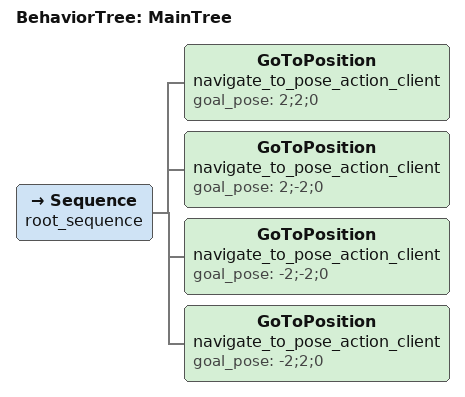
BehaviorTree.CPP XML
<root BTCPP_format="4" >
    <BehaviorTree ID="MainTree">
        <Sequence name="root_sequence">
            <GoToPosition   name="navigate_to_pose_action_client" goal_pose="2;2;0"/>
            <GoToPosition   name="navigate_to_pose_action_client" goal_pose="2;-2;0"/>
            <GoToPosition   name="navigate_to_pose_action_client" goal_pose="-2;-2;0"/>
            <GoToPosition   name="navigate_to_pose_action_client" goal_pose="-2;2;0"/>
        </Sequence>
    </BehaviorTree>
</root>
